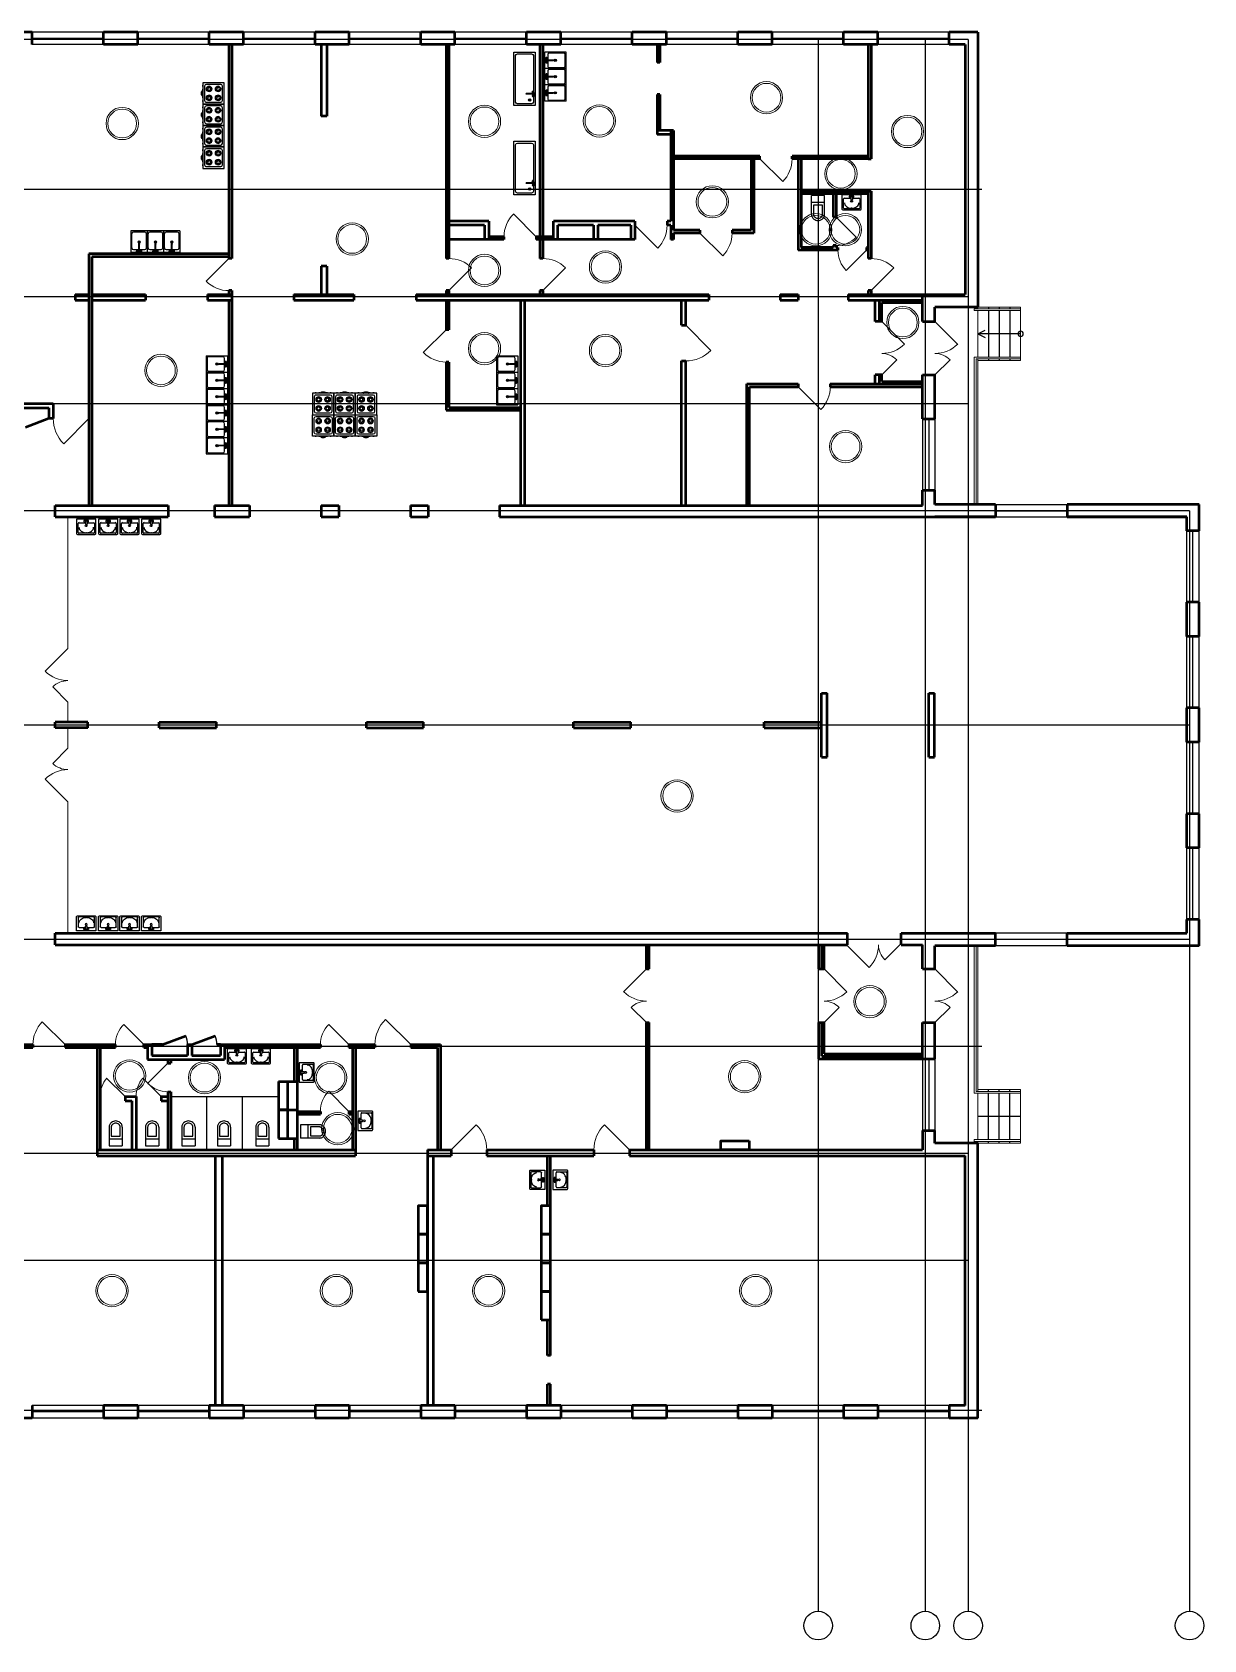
# Model space of a CAD drawing. Header units: metres. Extents: x 0 to 126, y 1 to 57.
# Drawn here: x 64.43 to 97.24, y 9.18 to 54.21 of the extents above; entities that cross this region are included whole.
import ezdxf

# ---------------------------------------------------------------- set-up
doc = ezdxf.new("R2010")
doc.units = ezdxf.units.M
doc.linetypes.add('ACAD_ISO04W100', pattern=[30, 24, -3, 0, -3])
for name, color, linetype in [('SANTEH', 7, 'Continuous'), ('Окна', 127, 'Continuous'), ('Оси', 30, 'Continuous'), ('Осн надпись', 7, 'Continuous'), ('размеры оси', 163, 'Continuous'), ('Сантехника', 7, 'Continuous')]:
    doc.layers.add(name, color=color, linetype=linetype)
doc.layers.add('Двери', color=250, linetype='Continuous', lineweight=5)
doc.layers.add('Стены', color=7, linetype='Continuous', lineweight=50)

# ---------------------------------------------------------------- blocks, each defined once
blk = doc.blocks.new('WC With Cistern_103')
at = {"layer": 'SANTEH', "linetype": 'Continuous'}
for p, q in [((0, 170), (0, 700)), ((370, 700), (0, 700)), ((370, 500), (0, 500)), ((370, 170), (370, 700)), ((60, 425), (60, 170)), ((310, 425), (60, 425)), ((310, 170), (310, 425))]:
    blk.add_line(p, q, dxfattribs=at)
for points in [[(0, 170), (1, 151), (4, 133), (10, 115), (17, 97), (27, 81), (38, 66), (51, 52), (65, 40)], [(60, 170), (61, 158), (63, 146), (66, 135), (71, 124), (77, 114), (84, 104), (92, 96), (101, 88)], [(65, 40), (92, 23), (122, 10), (153, 3), (185, 0), (217, 3), (248, 10), (278, 23), (305, 40)], [(101, 88), (120, 76), (141, 67), (163, 62), (185, 60), (207, 62), (229, 67), (250, 76), (269, 88)], [(269, 88), (278, 96), (286, 104), (293, 114), (299, 124), (304, 135), (307, 146), (309, 158), (310, 170)], [(305, 40), (319, 52), (332, 66), (343, 81), (353, 97), (360, 115), (366, 133), (369, 151), (370, 170)]]:
    blk.add_lwpolyline(points, dxfattribs=at)
blk = doc.blocks.new('Rac7')
at = {"color": 0}
for p, q in [((-39501, -24232), (-39501, -23830)), ((-39474, -23808), (-38988, -23808)), ((-39457, -23859), (-39457, -24115)), ((-39032, -23838), (-39430, -23838)), ((-39221, -23855), (-39241, -23855)), ((-39005, -24115), (-39005, -23859)), ((-39005, -23859), (-39005, -23859)), ((-38961, -23830), (-38961, -24232)), ((-38961, -24232), (-39501, -24232)), ((-39430, -24136), (-39253, -24136)), ((-39297, -24164), (-39253, -24164)), ((-39297, -24194), (-39297, -24164)), ((-39165, -24194), (-39297, -24194)), ((-39253, -24186), (-39253, -24094)), ((-39253, -24186), (-39209, -24186)), ((-39209, -24186), (-39209, -24094)), ((-39209, -24136), (-39032, -24136)), ((-39209, -24164), (-39165, -24164)), ((-39165, -24164), (-39165, -24194))]:
    blk.add_line(p, q, dxfattribs=at)
at = {"color": 0, "extrusion": (0, 0, -1)}
for centre, major_axis, start_param, end_param in [((-39474, -23830), (-27, 0), 0, 1.570796), ((-39430, -23859), (-27, 0), 0, 1.570796), ((-39241, -24007), (-194, 0), 0, 1.570796), ((-39221, -24007), (-194, 0), 1.570796, 3.141593), ((-39032, -23859), (-27, 0), 1.570796, 3.141593), ((-38988, -23830), (-27, 0), 1.570796, 3.141593), ((-39430, -24115), (-27, 0), -1.570796, 0), ((-39231, -24104), (-25.3, 0), 0.552816, 2.588777), ((-39032, -24115), (-27, 0), -3.141593, -1.570796)]:
    blk.add_ellipse(centre, major_axis=major_axis, ratio=0.785714, start_param=start_param, end_param=end_param, dxfattribs=at)
blk.add_ellipse((-39231, -24048), major_axis=(-27.9, 0), ratio=0.785714, dxfattribs=at)
blk = doc.blocks.new('*U20')
at = {"layer": 'размеры оси', "color": 7}
for p, q in [((228, 300), (-229, 300)), ((-229, 300), (-229, -300)), ((-206, -170), (-206, 220)), ((156, 270), (-156, 270)), ((0, -39), (0, 24)), ((206, -170), (206, 220)), ((228, 300), (228, -300)), ((228, -300), (-229, -300)), ((-156, -220), (-8, -220)), ((-74, -251), (-75, -257)), ((-75, -257), (-74, -261)), ((-73, -245), (-74, -251)), ((-74, -261), (-74, -264)), ((-74, -264), (-72, -266)), ((-71, -270), (-74, -264)), ((-71, -239), (-73, -245)), ((-72, -266), (-70, -265)), ((-69, -234), (-71, -239)), ((-71, -270), (-69, -272)), ((-70, -265), (-67, -263)), ((-66, -230), (-69, -234)), ((-69, -272), (-66, -271)), ((-29, -272), (-69, -272)), ((-67, -263), (-65, -259)), ((-64, -228), (-66, -230)), ((-66, -271), (-63, -268)), ((-65, -259), (-63, -254)), ((-58, -224), (-64, -228)), ((-62, -227), (-64, -228)), ((-63, -254), (-61, -248)), ((-63, -268), (-60, -264)), ((-60, -229), (-62, -227)), ((-61, -248), (-60, -242)), ((-59, -232), (-60, -229)), ((-60, -242), (-59, -236)), ((-60, -264), (-57, -257)), ((-56, -224), (-58, -224)), ((-57, -257), (-55, -250)), ((-54, -225), (-56, -224)), ((-22, -243), (-56, -224)), ((-55, -250), (-53, -242)), ((-53, -229), (-54, -225)), ((-52, -235), (-53, -229)), ((-53, -242), (-52, -235)), ((-29, -272), (-28, -272)), ((-28, -272), (-26, -270)), ((-27, -271), (-26, -273)), ((-26, -270), (-24, -267)), ((-18, -272), (-26, -270)), ((-26, -273), (-22, -281)), ((-24, -267), (-22, -263)), ((23, -8), (-23, -8)), ((-20, -244), (-22, -243)), ((-22, -263), (-21, -259)), ((-22, -281), (-16, -287)), ((-21, -259), (-20, -254)), ((-16, -242), (-20, -246)), ((-20, -247), (-20, -244)), ((-12, -249), (-20, -247)), ((-20, -250), (-20, -247)), ((-20, -254), (-20, -250)), ((-8, -238), (-16, -242)), ((-16, -287), (-8, -291)), ((-12, -256), (-15, -265)), ((-15, -265), (-12, -273)), ((-8, -253), (-12, -256)), ((-12, -273), (-4, -279)), ((-10, -64), (-8, -59)), ((-8, -70), (-10, -64)), ((-8, -260), (-10, -265)), ((-10, -265), (-8, -270)), ((-8, -59), (-7, -54)), ((-8, -59), (-3, -55)), ((-8, -64), (-7, -60)), ((-8, -265), (-8, -64)), ((-8, -238), (-8, -238)), ((-8, -265), (-7, -270)), ((-8, -270), (-3, -274)), ((-8, -291), (0, -293)), ((-7, -54), (-2, -51)), ((-7, -60), (-2, -57)), ((-7, -270), (-2, -273)), ((-4, -279), (5, -279)), ((-3, -55), (4, -55)), ((-3, -274), (3, -274)), ((-2, -51), (3, -51)), ((-2, -57), (3, -57)), ((-2, -273), (3, -273)), ((0, -293), (9, -291)), ((3, -51), (7, -54)), ((3, -57), (7, -60)), ((3, -274), (8, -270)), ((3, -273), (7, -270)), ((4, -55), (9, -59)), ((5, -279), (12, -273)), ((9, -59), (7, -54)), ((7, -60), (9, -64)), ((7, -270), (9, -265)), ((8, -270), (10, -265)), ((9, -59), (11, -64)), ((9, -265), (9, -64)), ((11, -64), (9, -70)), ((9, -220), (156, -220)), ((17, -242), (9, -238)), ((9, -238), (9, -238)), ((12, -256), (9, -253)), ((10, -265), (9, -260)), ((9, -291), (17, -287)), ((15, -265), (12, -256)), ((12, -273), (15, -265)), ((13, -249), (20, -247)), ((21, -246), (17, -242)), ((17, -287), (23, -281)), ((19, -272), (26, -270)), ((21, -244), (20, -247)), ((20, -247), (20, -250)), ((20, -250), (21, -254)), ((22, -243), (21, -244)), ((21, -254), (22, -259)), ((22, -243), (56, -224)), ((22, -259), (23, -263)), ((23, -263), (25, -267)), ((23, -281), (27, -273)), ((25, -267), (27, -270)), ((27, -270), (28, -272)), ((27, -273), (27, -271)), ((28, -272), (30, -272)), ((30, -272), (69, -272)), ((54, -225), (53, -229)), ((53, -229), (53, -235)), ((53, -235), (54, -242)), ((56, -224), (54, -225)), ((54, -242), (55, -250)), ((55, -250), (58, -257)), ((59, -224), (56, -224)), ((58, -257), (61, -264)), ((59, -224), (64, -228)), ((60, -232), (59, -236)), ((59, -236), (60, -242)), ((61, -229), (60, -232)), ((60, -242), (61, -248)), ((62, -227), (61, -229)), ((61, -248), (63, -254)), ((61, -264), (64, -268)), ((64, -228), (62, -227)), ((63, -254), (66, -259)), ((67, -230), (64, -228)), ((64, -268), (67, -271)), ((66, -259), (68, -263)), ((69, -234), (67, -230)), ((67, -271), (69, -272)), ((68, -263), (70, -265)), ((71, -239), (69, -234)), ((69, -272), (71, -270)), ((70, -265), (73, -266)), ((73, -245), (71, -239)), ((71, -270), (74, -264)), ((75, -251), (73, -245)), ((73, -266), (74, -264)), ((74, -264), (75, -261)), ((75, -257), (75, -251)), ((75, -261), (75, -257))]:
    blk.add_line(p, q, dxfattribs=at)
for radius in [31.7, 22.6]:
    blk.add_circle((0, -8), radius, dxfattribs=at)
for centre, radius, start, end in [((-156, 220), 50, 90, 180), ((156, 220), 50, 360, 90), ((-156, -170), 50, 180, 270), ((-86, -234), 27.2, 355.1439, 4.8561), ((156, -170), 50, 270, 360)]:
    blk.add_arc(centre, radius, start, end, dxfattribs=at)
blk = doc.blocks.new('*U21')
at = {"layer": 'размеры оси', "color": 7}
for p, q in [((45, -419), (47, -415)), ((45, -425), (45, -419)), ((47, -429), (45, -425)), ((52, -413), (47, -415)), ((52, -430), (47, -429)), ((48, -419), (52, -413)), ((48, -425), (48, -419)), ((52, -430), (48, -425)), ((50, -419), (53, -415)), ((50, -425), (50, -419)), ((53, -429), (50, -425)), ((52, -413), (58, -411)), ((58, -432), (52, -430)), ((53, -415), (58, -413)), ((58, -430), (53, -429)), ((58, -411), (63, -413)), ((258, -413), (58, -413)), ((258, -430), (58, -430)), ((63, -430), (58, -432)), ((217, -363), (221, -358)), ((217, -363), (217, -366)), ((217, -366), (219, -368)), ((236, -400), (217, -366)), ((236, -444), (217, -478)), ((219, -368), (223, -369)), ((221, -358), (220, -360)), ((220, -360), (222, -362)), ((223, -356), (221, -358)), ((222, -362), (225, -363)), ((227, -353), (223, -356)), ((223, -369), (228, -369)), ((225, -363), (230, -363)), ((232, -351), (227, -353)), ((228, -369), (235, -369)), ((230, -363), (235, -362)), ((235, -405), (231, -413)), ((231, -413), (231, -413)), ((231, -430), (231, -431)), ((231, -431), (235, -438)), ((238, -349), (232, -351)), ((235, -362), (241, -361)), ((235, -369), (243, -367)), ((239, -402), (235, -405)), ((235, -438), (239, -442)), ((236, -400), (237, -401)), ((237, -443), (236, -444)), ((237, -401), (240, -402)), ((240, -442), (237, -443)), ((244, -348), (238, -349)), ((242, -409), (240, -402)), ((240, -402), (243, -402)), ((242, -434), (240, -442)), ((243, -442), (240, -442)), ((241, -361), (247, -359)), ((243, -367), (250, -365)), ((243, -402), (247, -402)), ((247, -442), (243, -442)), ((250, -347), (244, -348)), ((249, -410), (246, -413)), ((246, -430), (249, -434)), ((247, -359), (252, -357)), ((247, -402), (252, -401)), ((252, -443), (247, -442)), ((258, -407), (249, -410)), ((249, -434), (258, -437)), ((254, -347), (250, -347)), ((250, -365), (257, -362)), ((252, -357), (256, -354)), ((252, -401), (256, -399)), ((256, -445), (252, -443)), ((258, -412), (253, -413)), ((253, -430), (258, -432)), ((258, -348), (254, -347)), ((256, -354), (259, -352)), ((256, -399), (260, -398)), ((260, -446), (256, -445)), ((257, -362), (262, -359)), ((259, -350), (258, -348)), ((263, -351), (258, -348)), ((267, -410), (258, -407)), ((264, -414), (258, -412)), ((263, -415), (258, -413)), ((258, -430), (263, -429)), ((258, -432), (264, -430)), ((258, -437), (267, -434)), ((259, -352), (259, -350)), ((260, -398), (263, -396)), ((263, -448), (260, -446)), ((262, -359), (265, -356)), ((265, -353), (263, -351)), ((263, -396), (265, -394)), ((265, -403), (263, -396)), ((266, -419), (263, -415)), ((263, -429), (266, -425)), ((265, -441), (263, -448)), ((265, -450), (263, -448)), ((266, -395), (264, -395)), ((267, -419), (264, -414)), ((264, -430), (267, -425)), ((264, -449), (266, -449)), ((265, -356), (265, -353)), ((265, -392), (265, -353)), ((265, -394), (265, -392)), ((265, -452), (265, -450)), ((274, -399), (266, -395)), ((266, -425), (266, -419)), ((266, -449), (274, -445)), ((272, -417), (267, -410)), ((267, -425), (267, -419)), ((267, -434), (272, -427)), ((272, -427), (272, -417)), ((280, -405), (274, -399)), ((274, -445), (280, -438)), ((284, -413), (280, -405)), ((280, -438), (284, -431)), ((286, -422), (284, -413)), ((284, -431), (286, -422)), ((124, -590), (169, -590)), ((146, -558), (146, -622)), ((219, -476), (217, -478)), ((217, -478), (217, -481)), ((217, -481), (221, -486)), ((223, -475), (219, -476)), ((222, -482), (220, -484)), ((220, -484), (221, -486)), ((221, -486), (223, -488)), ((225, -481), (222, -482)), ((228, -475), (223, -475)), ((223, -488), (227, -491)), ((227, -491), (232, -493)), ((235, -475), (228, -475)), ((235, -482), (230, -481)), ((232, -493), (238, -495)), ((243, -477), (235, -475)), ((241, -483), (235, -482)), ((238, -495), (244, -496)), ((247, -485), (241, -483)), ((250, -479), (243, -477)), ((244, -496), (250, -497)), ((252, -487), (247, -485)), ((257, -482), (250, -479)), ((250, -497), (254, -497)), ((256, -490), (252, -487)), ((254, -497), (258, -496)), ((259, -492), (256, -490)), ((262, -485), (257, -482)), ((263, -493), (258, -496)), ((258, -496), (259, -494)), ((259, -494), (259, -492)), ((265, -488), (262, -485)), ((263, -493), (265, -491)), ((265, -452), (265, -491)), ((265, -491), (265, -488))]:
    blk.add_line(p, q, dxfattribs=at)
at = {"layer": 'размеры оси', "color": 7, "flags": 128}
for points in [[(-250, -650), (-250, 650)], [(-200, 700), (200, 700)], [(250, 650), (250, -650)], [(200, -700), (-200, -700)]]:
    blk.add_lwpolyline(points, dxfattribs=at)
at = {"layer": 'размеры оси', "color": 7}
for radius in [31.7, 22.6]:
    blk.add_circle((146, -590), radius, dxfattribs=at)
at = {"layer": 'размеры оси', "color": 7, "extrusion": (0, 0, -1)}
for centre, start, end in [((200, 650), 0, 90), ((-200, 650), 90, 180), ((200, -650), 270, 0), ((-200, -650), 180, 270)]:
    blk.add_arc(centre, 50, start, end, dxfattribs=at)
at = {"layer": 'размеры оси', "color": 7}
blk.add_arc((227, -508), 27.2, 85.1439, 94.8561, dxfattribs=at)
blk.add_3dface([(300, 750), (300, -750), (-300, -750), (-300, 750)], dxfattribs=at)
blk = doc.blocks.new('*U23')
at = {"layer": 'размеры оси', "color": 7}
for p, q in [((-300, 320), (-300, -280)), ((300, 320), (-300, 320)), ((-250, 220), (-250, -180)), ((200, 270), (-200, 270)), ((250, -180), (250, 220)), ((300, -280), (300, 320)), ((-300, -280), (300, -280)), ((-226, -280), (-226, -292)), ((-226, -292), (-195, -292)), ((-222, -292), (-222, -280)), ((-210, -292), (-210, -280)), ((-200, -230), (200, -230)), ((-199, -292), (-199, -280)), ((-195, -292), (-195, -280)), ((-121, -280), (-121, -292)), ((-121, -292), (-89, -292)), ((-116, -292), (-116, -280)), ((-105, -292), (-105, -280)), ((-94, -292), (-94, -280)), ((-89, -292), (-89, -280)), ((-77, -291), (-80, -280)), ((-60, -306), (-77, -291)), ((-63, -287), (-66, -280)), ((-47, -299), (-63, -287)), ((-33, -316), (-60, -306)), ((-25, -306), (-47, -299)), ((0, -320), (-33, -316)), ((0, -309), (-25, -306)), ((-16, -280), (-16, -292)), ((-16, -292), (16, -292)), ((-11, -292), (-11, -280)), ((0, -292), (0, -280)), ((25, -306), (0, -309)), ((33, -316), (0, -320)), ((11, -292), (11, -280)), ((16, -292), (16, -280)), ((47, -299), (25, -306)), ((60, -306), (33, -316)), ((63, -287), (47, -299)), ((77, -291), (60, -306)), ((66, -280), (63, -287)), ((77, -291), (80, -280)), ((89, -280), (89, -292)), ((89, -292), (121, -292)), ((94, -292), (94, -280)), ((105, -292), (105, -280)), ((116, -292), (116, -280)), ((121, -292), (121, -280)), ((195, -280), (195, -292)), ((195, -292), (226, -292)), ((199, -292), (199, -280)), ((211, -292), (211, -280)), ((222, -292), (222, -280)), ((226, -292), (226, -280))]:
    blk.add_line(p, q, dxfattribs=at)
for centre in [(-125, 145), (125, 145), (-125, -105), (125, -105)]:
    blk.add_circle(centre, 75, dxfattribs=at)
for centre, radius, start, end in [((-200, 220), 50, 90, 180), ((-125, 145), 73.8, 90, 270), ((-125, 145), 41.3, 90, 270), ((-125, 145), 73.8, 270, 90), ((-125, 145), 41.3, 270, 90), ((125, 145), 73.8, 90, 270), ((125, 145), 41.3, 90, 270), ((125, 145), 73.8, 270, 90), ((125, 145), 41.3, 270, 90), ((200, 220), 50, 0, 90), ((-200, -180), 50, 180, 270), ((-125, -105), 73.8, 90, 270), ((-125, -105), 41.3, 90, 270), ((-125, -105), 73.8, 270, 90), ((-125, -105), 41.3, 270, 90), ((125, -105), 73.8, 90, 270), ((125, -105), 41.3, 90, 270), ((125, -105), 73.8, 270, 90), ((125, -105), 41.3, 270, 90), ((200, -180), 50, 270, 0)]:
    blk.add_arc(centre, radius, start, end, dxfattribs=at)

msp = doc.modelspace()

# ---------------------------------------------------------------- linework, layer by layer
for p, q in [((91.211, 46.51), (91.211, 46.46)), ((91.211, 46.41), (91.211, 45.11)), ((91.511, 46.51), (91.511, 46.46)), ((91.511, 46.41), (91.511, 45.11)), ((91.811, 46.51), (91.811, 46.46)), ((91.811, 46.41), (91.811, 45.11)), ((90.911, 45.76), (91.121, 45.866)), ((92.111, 45.76), (90.911, 45.76)), ((90.911, 45.76), (91.121, 45.654)), ((91.211, 45.06), (91.211, 45.01)), ((91.511, 45.06), (91.511, 45.01)), ((91.811, 45.06), (91.811, 45.01)), ((90.911, 40.98), (91.811, 40.98)), ((91.411, 28.97), (89.711, 28.97)), ((96.761, 28.97), (93.411, 28.97)), ((91.211, 24.54), (91.211, 24.59)), ((91.211, 23.19), (91.211, 24.49)), ((91.511, 24.54), (91.511, 24.59)), ((91.511, 23.19), (91.511, 24.49)), ((91.811, 24.54), (91.811, 24.59)), ((91.811, 23.19), (91.811, 24.49)), ((92.111, 23.84), (90.911, 23.84)), ((91.211, 23.09), (91.211, 23.14)), ((91.511, 23.09), (91.511, 23.14)), ((91.811, 23.09), (91.811, 23.14))]:
    msp.add_line(p, q)
at = {"color": 7, "linetype": 'Continuous', "lineweight": 13}
for centre, radius in [((84.994, 52.374), 0.452), ((84.994, 52.374), 0.402), ((66.952, 51.651), 0.452), ((66.952, 51.651), 0.402), ((77.098, 51.711), 0.452), ((77.098, 51.711), 0.402), ((80.314, 51.725), 0.452), ((80.314, 51.725), 0.402), ((88.942, 51.427), 0.452), ((88.942, 51.427), 0.402), ((87.077, 50.244), 0.452), ((87.077, 50.244), 0.402), ((83.478, 49.458), 0.452), ((83.478, 49.458), 0.402), ((86.374, 48.676), 0.452), ((87.202, 48.676), 0.452), ((73.393, 48.418), 0.452), ((73.393, 48.418), 0.402), ((86.374, 48.676), 0.402), ((87.202, 48.676), 0.402), ((77.098, 47.536), 0.452), ((77.098, 47.536), 0.402), ((80.485, 47.634), 0.452), ((80.485, 47.634), 0.402), ((88.812, 46.078), 0.452), ((88.812, 46.078), 0.402), ((77.098, 45.348), 0.452), ((77.098, 45.348), 0.402), ((80.485, 45.293), 0.452), ((80.485, 45.293), 0.402), ((68.037, 44.735), 0.452), ((68.037, 44.735), 0.402), ((87.21, 42.603), 0.452), ((87.21, 42.603), 0.402), ((82.49, 32.816), 0.452), ((82.49, 32.816), 0.402), ((87.891, 27.057), 0.452), ((87.891, 27.057), 0.402), ((67.161, 24.975), 0.452), ((67.161, 24.975), 0.402), ((69.257, 24.927), 0.452), ((69.257, 24.927), 0.402), ((72.788, 24.927), 0.452), ((72.788, 24.927), 0.402), ((84.384, 24.955), 0.452), ((84.384, 24.955), 0.402), ((72.988, 23.496), 0.452), ((72.988, 23.496), 0.402), ((66.666, 18.958), 0.452), ((72.952, 18.958), 0.452), ((77.212, 18.958), 0.452), ((84.691, 18.958), 0.452), ((66.666, 18.958), 0.402), ((72.952, 18.958), 0.402), ((77.212, 18.958), 0.402), ((84.691, 18.958), 0.402)]:
    msp.add_circle(centre, radius, dxfattribs=at)
at = {"extrusion": (0, 0, -1)}
msp.add_circle((-92.111, 45.76), 0.0736, dxfattribs=at)
at = {"layer": 'SANTEH'}
for p, q in [((68.311, 24.4), (71.331, 24.4)), ((69.311, 24.4), (69.311, 22.9)), ((70.311, 24.4), (70.311, 22.9))]:
    msp.add_line(p, q, dxfattribs=at)
for centre in [(68.081, 25.85), (68.901, 25.85)]:
    msp.add_arc(centre, 0.7, 0, 21.0579, dxfattribs=at)
at = {"layer": 'Двери'}
for p, q in [((84.811, 50.66), (85.447, 50.024)), ((78.544, 48.48), (77.908, 49.117)), ((81.311, 48.8), (81.947, 48.164)), ((86.941, 49.03), (87.506, 48.465)), ((83.131, 48.58), (83.767, 47.944)), ((69.941, 47.87), (69.304, 47.234)), ((87.794, 48.1), (87.229, 47.535)), ((76.101, 46.97), (76.737, 47.607)), ((78.731, 46.97), (79.367, 47.607)), ((87.921, 46.97), (88.557, 47.607)), ((82.731, 46), (83.438, 45.293)), ((88.221, 46.11), (88.857, 45.474)), ((89.711, 46.11), (90.347, 45.474)), ((76.021, 45.87), (75.384, 45.234)), ((88.221, 44.61), (88.645, 45.035)), ((89.711, 44.61), (90.135, 45.035)), ((85.881, 44.28), (86.517, 43.644)), ((85.881, 44.28), (86.517, 43.644)), ((66.021, 43.39), (65.314, 42.683)), ((65.431, 36.947), (65.431, 40.63)), ((65.431, 36.947), (64.794, 36.311)), ((65.431, 35.447), (65.006, 35.871)), ((65.431, 34.88), (65.431, 35.447)), ((65.431, 34.154), (65.431, 34.72)), ((65.431, 34.154), (65.006, 33.73)), ((65.431, 32.654), (64.794, 33.29)), ((65.431, 28.97), (65.431, 32.654)), ((87.231, 28.65), (87.867, 28.014)), ((88.731, 28.65), (88.306, 28.226)), ((81.631, 27.97), (80.994, 27.334)), ((86.606, 27.97), (87.242, 27.334)), ((89.711, 27.97), (90.347, 27.334)), ((81.631, 26.47), (81.206, 26.895)), ((86.606, 26.47), (87.03, 26.895)), ((89.711, 26.47), (90.135, 26.895)), ((65.351, 25.85), (64.714, 26.487)), ((67.561, 25.85), (66.995, 26.416)), ((73.301, 25.85), (72.735, 26.416)), ((75.03, 25.85), (74.323, 26.558)), ((68.231, 25.33), (67.665, 24.765)), ((67.031, 24.4), (66.517, 24.914)), ((68.041, 24.4), (67.527, 24.914)), ((73.301, 23.98), (72.735, 24.546)), ((76.161, 22.9), (76.868, 23.608)), ((81.161, 22.9), (80.454, 23.608))]:
    msp.add_line(p, q, dxfattribs=at)
for centre, radius, start, end in [((84.811, 50.66), 0.9, 315, 0), ((78.544, 48.48), 0.9, 135, 180), ((81.311, 48.8), 0.9, 315, 0), ((83.131, 48.58), 0.9, 315, 0), ((86.941, 49.03), 0.8, 270, 315), ((76.101, 46.97), 0.9, 45, 90), ((78.731, 46.97), 0.9, 45, 90), ((87.794, 48.1), 0.8, 180, 225), ((87.921, 46.97), 0.9, 45, 90), ((69.941, 47.87), 0.9, 225, 270), ((76.021, 45.87), 0.9, 225, 270), ((82.731, 46), 1, 270, 315), ((88.221, 46.11), 0.9, 270, 315), ((88.221, 44.61), 0.6, 45, 90), ((89.711, 46.11), 0.9, 270, 315), ((89.711, 44.61), 0.6, 45, 90), ((85.881, 44.28), 0.9, 315, 0), ((85.881, 44.28), 0.9, 315, 0), ((66.021, 43.39), 1, 180, 225), ((65.431, 36.947), 0.9, 225, 270), ((65.431, 35.447), 0.6, 90, 135), ((65.431, 32.654), 0.9, 90, 135), ((65.431, 34.154), 0.6, 225, 270), ((87.231, 28.65), 0.9, 315, 0), ((88.731, 28.65), 0.6, 180, 225), ((81.631, 27.97), 0.9, 225, 270), ((81.631, 26.47), 0.6, 90, 135), ((86.606, 27.97), 0.9, 270, 315), ((86.606, 26.47), 0.6, 45, 90), ((89.711, 27.97), 0.9, 270, 315), ((89.711, 26.47), 0.6, 45, 90), ((65.351, 25.85), 0.9, 135, 180), ((67.561, 25.85), 0.8, 135, 180), ((73.301, 25.85), 0.8, 135, 180), ((75.03, 25.85), 1, 135, 180), ((67.131, 24.4), 0.8, 140.0709, 180), ((68.141, 24.4), 0.8, 140.0709, 180), ((68.231, 25.33), 0.8, 225, 270), ((73.301, 23.98), 0.8, 135, 180), ((76.161, 22.9), 1, 0, 45), ((81.161, 22.9), 1, 135, 180)]:
    msp.add_arc(centre, radius, start, end, dxfattribs=at)
at = {"layer": 'Окна'}
for p, q in [((66.431, 54.21), (64.431, 54.21)), ((69.391, 54.21), (67.391, 54.21)), ((72.351, 54.21), (70.351, 54.21)), ((75.311, 54.21), (73.311, 54.21)), ((78.271, 54.21), (76.271, 54.21)), ((81.231, 54.21), (79.231, 54.21)), ((84.191, 54.21), (82.191, 54.21)), ((87.151, 54.21), (85.151, 54.21)), ((90.111, 54.21), (88.111, 54.21)), ((66.431, 54.035), (64.431, 54.035)), ((66.431, 53.86), (64.431, 53.86)), ((69.391, 54.035), (67.391, 54.035)), ((69.391, 53.86), (67.391, 53.86)), ((72.351, 54.035), (70.351, 54.035)), ((72.351, 53.86), (70.351, 53.86)), ((75.311, 54.035), (73.311, 54.035)), ((75.311, 53.86), (73.311, 53.86)), ((78.271, 54.035), (76.271, 54.035)), ((78.271, 53.86), (76.271, 53.86)), ((81.231, 54.035), (79.231, 54.035)), ((81.231, 53.86), (79.231, 53.86)), ((84.191, 54.035), (82.191, 54.035)), ((84.191, 53.86), (82.191, 53.86)), ((87.151, 54.035), (85.151, 54.035)), ((87.151, 53.86), (85.151, 53.86)), ((90.111, 54.035), (88.111, 54.035)), ((90.111, 53.86), (88.111, 53.86)), ((89.361, 44.11), (89.361, 44.61)), ((89.711, 44.11), (89.711, 44.61)), ((89.361, 43.38), (89.361, 41.38)), ((89.536, 43.38), (89.536, 41.38)), ((89.711, 43.38), (89.711, 41.38)), ((91.411, 40.98), (93.411, 40.98)), ((91.411, 40.805), (93.411, 40.805)), ((91.411, 40.63), (93.411, 40.63)), ((96.761, 38.24), (96.761, 40.24)), ((96.936, 38.24), (96.936, 40.24)), ((97.111, 38.24), (97.111, 40.24)), ((96.761, 35.28), (96.761, 37.28)), ((96.936, 35.28), (96.936, 37.28)), ((97.111, 35.28), (97.111, 37.28)), ((96.761, 32.32), (96.761, 34.32)), ((96.936, 32.32), (96.936, 34.32)), ((97.111, 32.32), (97.111, 34.32)), ((96.761, 29.36), (96.761, 31.36)), ((96.936, 29.36), (96.936, 31.36)), ((97.111, 29.36), (97.111, 31.36)), ((93.411, 28.97), (91.411, 28.97)), ((93.411, 28.795), (91.411, 28.795)), ((93.411, 28.62), (91.411, 28.62)), ((89.361, 25.45), (89.361, 23.45)), ((89.536, 25.45), (89.536, 23.45)), ((89.711, 25.45), (89.711, 23.45)), ((66.431, 15.74), (64.431, 15.74)), ((66.431, 15.565), (64.431, 15.565)), ((66.431, 15.39), (64.431, 15.39)), ((69.391, 15.74), (67.391, 15.74)), ((69.391, 15.565), (67.391, 15.565)), ((69.391, 15.39), (67.391, 15.39)), ((72.351, 15.74), (70.351, 15.74)), ((72.351, 15.565), (70.351, 15.565)), ((72.351, 15.39), (70.351, 15.39)), ((75.311, 15.74), (73.311, 15.74)), ((75.311, 15.565), (73.311, 15.565)), ((75.311, 15.39), (73.311, 15.39)), ((78.271, 15.74), (76.271, 15.74)), ((78.271, 15.565), (76.271, 15.565)), ((78.271, 15.39), (76.271, 15.39)), ((81.231, 15.74), (79.231, 15.74)), ((81.231, 15.565), (79.231, 15.565)), ((81.231, 15.39), (79.231, 15.39)), ((84.191, 15.74), (82.191, 15.74)), ((84.191, 15.565), (82.191, 15.565)), ((84.191, 15.39), (82.191, 15.39)), ((87.151, 15.74), (85.151, 15.74)), ((87.151, 15.565), (85.151, 15.565)), ((87.151, 15.39), (85.151, 15.39)), ((90.111, 15.74), (88.111, 15.74)), ((90.111, 15.565), (88.111, 15.565)), ((90.111, 15.39), (88.111, 15.39))]:
    msp.add_line(p, q, dxfattribs=at)
at = {"layer": 'Оси', "linetype": 'ACAD_ISO04W100', "ltscale": 40}
for p, q in [((90.641, 54), (6.291, 54)), ((86.441, 54), (86.441, 9.979)), ((89.441, 54), (89.441, 9.979)), ((90.641, 54), (90.641, 9.979)), ((91.027, 49.8), (6.291, 49.8)), ((90.641, 46.8), (6.291, 46.8)), ((90.641, 43.8), (6.291, 43.8)), ((96.841, 40.8), (6.291, 40.8)), ((96.841, 40.8), (96.841, 9.979)), ((96.841, 34.8), (6.291, 34.8)), ((96.841, 28.8), (6.291, 28.8)), ((91.027, 25.8), (6.291, 25.8)), ((90.641, 22.8), (6.291, 22.8)), ((90.641, 19.8), (6.291, 19.8)), ((91.027, 15.6), (6.291, 15.6))]:
    msp.add_line(p, q, dxfattribs=at)
at = {"layer": 'Осн надпись', "ltscale": 40}
for centre in [(86.441, 9.579), (89.441, 9.579), (90.641, 9.579), (96.841, 9.579)]:
    msp.add_circle(centre, 0.4, dxfattribs=at)
at = {"layer": 'размеры оси', "color": 7, "lineweight": 13}
for p, q in [((90.811, 46.46), (92.111, 46.46)), ((90.811, 46.41), (90.811, 46.46)), ((90.811, 46.41), (92.111, 46.41)), ((90.911, 46.51), (92.111, 46.51)), ((90.911, 46.51), (90.911, 46.46)), ((90.911, 46.41), (90.911, 45.11)), ((92.111, 46.51), (92.111, 45.01)), ((90.811, 45.11), (92.111, 45.11)), ((90.811, 45.11), (90.811, 40.98)), ((90.861, 45.06), (92.111, 45.06)), ((90.861, 45.06), (90.861, 40.98)), ((90.911, 45.06), (90.911, 40.98)), ((90.911, 45.01), (92.111, 45.01)), ((90.811, 24.49), (90.811, 28.62)), ((90.861, 24.54), (90.861, 28.62)), ((90.911, 24.54), (90.911, 28.62)), ((90.811, 24.49), (92.111, 24.49)), ((90.861, 24.54), (92.111, 24.54)), ((90.911, 24.59), (92.111, 24.59)), ((90.911, 23.19), (90.911, 24.49)), ((92.111, 23.09), (92.111, 24.59)), ((90.811, 23.19), (92.111, 23.19)), ((90.811, 23.19), (90.811, 23.14)), ((90.811, 23.14), (92.111, 23.14)), ((90.911, 23.09), (90.911, 23.14)), ((90.911, 23.09), (92.111, 23.09))]:
    msp.add_line(p, q, dxfattribs=at)
at = {"layer": 'Стены'}
for p, q in [((64.431, 54.21), (63.401, 54.21)), ((64.431, 53.86), (64.431, 54.21)), ((67.391, 54.21), (66.431, 54.21)), ((66.431, 53.86), (66.431, 54.21)), ((67.391, 53.86), (67.391, 54.21)), ((70.351, 54.21), (69.391, 54.21)), ((69.391, 53.86), (69.391, 54.21)), ((70.351, 53.86), (70.351, 54.21)), ((73.311, 54.21), (72.351, 54.21)), ((72.351, 53.86), (72.351, 54.21)), ((73.311, 53.86), (73.311, 54.21)), ((76.271, 54.21), (75.311, 54.21)), ((75.311, 53.86), (75.311, 54.21)), ((76.271, 53.86), (76.271, 54.21)), ((79.231, 54.21), (78.271, 54.21)), ((78.271, 53.86), (78.271, 54.21)), ((79.231, 53.86), (79.231, 54.21)), ((82.191, 54.21), (81.231, 54.21)), ((81.231, 53.86), (81.231, 54.21)), ((82.191, 53.86), (82.191, 54.21)), ((85.151, 54.21), (84.191, 54.21)), ((84.191, 53.86), (84.191, 54.21)), ((85.151, 53.86), (85.151, 54.21)), ((88.111, 54.21), (87.151, 54.21)), ((87.151, 53.86), (87.151, 54.21)), ((88.111, 53.86), (88.111, 54.21)), ((90.911, 54.21), (90.111, 54.21)), ((90.111, 53.86), (90.111, 54.21)), ((90.911, 54.21), (90.911, 46.51)), ((67.391, 53.86), (66.431, 53.86)), ((70.351, 53.86), (69.391, 53.86)), ((69.941, 53.86), (69.941, 47.87)), ((70.021, 53.86), (70.021, 47.87)), ((73.311, 53.86), (72.351, 53.86)), ((72.521, 53.86), (72.521, 51.86)), ((72.681, 53.86), (72.681, 51.86)), ((76.271, 53.86), (75.311, 53.86)), ((76.021, 53.86), (76.021, 47.87)), ((76.101, 53.86), (76.101, 47.87)), ((79.231, 53.86), (78.271, 53.86)), ((78.651, 53.86), (78.651, 48.48)), ((78.731, 53.86), (78.731, 48.48)), ((82.191, 53.86), (81.231, 53.86)), ((81.931, 53.86), (81.931, 53.36)), ((82.011, 53.86), (82.011, 53.36)), ((85.151, 53.86), (84.191, 53.86)), ((88.111, 53.86), (87.151, 53.86)), ((87.841, 53.86), (87.841, 50.66)), ((87.921, 53.86), (87.921, 50.66)), ((90.561, 53.86), (90.111, 53.86)), ((90.561, 53.86), (90.561, 46.86)), ((82.011, 53.36), (81.931, 53.36)), ((82.011, 52.46), (81.931, 52.46)), ((81.931, 52.46), (81.931, 51.34)), ((82.011, 52.46), (82.011, 51.46)), ((72.681, 51.86), (72.521, 51.86)), ((82.391, 51.46), (81.931, 51.46)), ((82.311, 51.34), (81.931, 51.34)), ((82.311, 51.46), (82.311, 48.92)), ((82.391, 51.46), (82.391, 48.66)), ((84.811, 50.74), (82.391, 50.74)), ((84.811, 50.66), (82.391, 50.66)), ((84.561, 50.66), (84.561, 48.66)), ((84.641, 50.66), (84.641, 48.58)), ((84.811, 50.66), (84.811, 50.74)), ((87.841, 50.74), (85.711, 50.74)), ((85.711, 50.66), (85.711, 50.74)), ((87.841, 50.66), (85.711, 50.66)), ((85.881, 50.66), (85.881, 48.1)), ((85.961, 50.66), (85.961, 48.18)), ((87.841, 50.66), (87.921, 50.66)), ((87.841, 49.76), (85.961, 49.76)), ((87.841, 49.68), (85.961, 49.68)), ((86.861, 49.68), (86.861, 49.03)), ((86.941, 49.68), (86.941, 49.03)), ((87.841, 49.76), (87.921, 49.76)), ((87.841, 49.76), (87.841, 47.87)), ((87.921, 49.76), (87.921, 47.87)), ((77.221, 48.92), (76.101, 48.92)), ((77.101, 48.8), (76.101, 48.8)), ((77.101, 48.8), (77.101, 48.4)), ((77.221, 48.92), (77.221, 48.4)), ((81.311, 48.92), (79.031, 48.92)), ((79.031, 48.4), (79.031, 48.92)), ((80.151, 48.8), (79.151, 48.8)), ((79.151, 48.4), (79.151, 48.8)), ((80.151, 48.8), (80.151, 48.4)), ((80.271, 48.8), (80.271, 48.4)), ((81.191, 48.8), (80.271, 48.8)), ((81.191, 48.8), (81.191, 48.4)), ((81.311, 48.92), (81.311, 48.8)), ((81.311, 48.8), (81.311, 48.4)), ((82.311, 48.92), (82.211, 48.92)), ((82.211, 48.92), (82.211, 48.8)), ((82.311, 48.8), (82.211, 48.8)), ((82.311, 48.8), (82.311, 48.4)), ((83.131, 48.66), (82.391, 48.66)), ((83.131, 48.66), (83.131, 48.58)), ((84.561, 48.66), (84.031, 48.66)), ((84.031, 48.66), (84.031, 48.58)), ((86.941, 49.03), (86.861, 49.03)), ((77.641, 48.4), (76.101, 48.4)), ((77.641, 48.48), (77.221, 48.48)), ((77.641, 48.48), (77.641, 48.4)), ((79.031, 48.48), (78.541, 48.48)), ((78.541, 48.48), (78.541, 48.4)), ((79.031, 48.4), (78.541, 48.4)), ((78.651, 48.4), (78.651, 47.87)), ((78.731, 48.4), (78.731, 47.87)), ((81.311, 48.4), (79.031, 48.4)), ((82.391, 48.4), (82.311, 48.4)), ((82.391, 48.58), (82.391, 48.4)), ((83.131, 48.58), (82.391, 48.58)), ((84.641, 48.58), (84.031, 48.58)), ((86.941, 48.23), (86.861, 48.23)), ((86.861, 48.23), (86.861, 48.18)), ((86.941, 48.23), (86.941, 48.18)), ((69.941, 48), (66.021, 48)), ((66.021, 48), (66.021, 40.95)), ((69.941, 47.92), (66.101, 47.92)), ((66.101, 47.92), (66.101, 40.95)), ((70.021, 47.87), (69.941, 47.87)), ((76.101, 47.87), (76.021, 47.87)), ((78.731, 47.87), (78.651, 47.87)), ((86.991, 48.1), (85.881, 48.1)), ((86.861, 48.18), (85.961, 48.18)), ((86.991, 48.18), (86.941, 48.18)), ((86.991, 48.18), (86.991, 48.1)), ((87.841, 48.18), (87.791, 48.18)), ((87.791, 48.18), (87.791, 48.1)), ((87.841, 48.1), (87.791, 48.1)), ((87.921, 47.87), (87.841, 47.87)), ((72.681, 47.66), (72.521, 47.66)), ((72.521, 47.66), (72.521, 46.86)), ((72.681, 47.66), (72.681, 46.86)), ((65.636, 46.86), (65.636, 46.7)), ((65.636, 46.86), (66.021, 46.86)), ((66.101, 46.86), (67.601, 46.86)), ((67.601, 46.86), (67.601, 46.7)), ((69.341, 46.86), (70.021, 46.86)), ((69.341, 46.86), (69.341, 46.7)), ((70.021, 46.97), (69.941, 46.97)), ((69.941, 46.97), (69.941, 46.86)), ((70.021, 46.97), (70.021, 40.95)), ((71.761, 46.86), (71.761, 46.7)), ((71.761, 46.86), (73.441, 46.86)), ((73.441, 46.86), (73.441, 46.7)), ((75.181, 46.86), (75.181, 46.7)), ((75.181, 46.86), (83.381, 46.86)), ((76.101, 46.97), (76.021, 46.97)), ((76.021, 46.97), (76.021, 46.86)), ((76.101, 46.97), (76.101, 46.86)), ((78.731, 46.97), (78.651, 46.97)), ((78.651, 46.97), (78.651, 46.86)), ((78.731, 46.97), (78.731, 46.86)), ((83.381, 46.86), (83.381, 46.7)), ((85.381, 46.86), (85.381, 46.7)), ((85.381, 46.86), (85.881, 46.86)), ((85.881, 46.86), (85.881, 46.7)), ((87.281, 46.86), (87.281, 46.7)), ((87.281, 46.86), (90.561, 46.86)), ((87.921, 46.97), (87.841, 46.97)), ((87.841, 46.97), (87.841, 46.86)), ((87.921, 46.97), (87.921, 46.86)), ((89.361, 46.11), (89.361, 46.86)), ((65.636, 46.7), (66.021, 46.7)), ((66.101, 46.7), (67.601, 46.7)), ((69.341, 46.7), (70.021, 46.7)), ((69.941, 46.7), (69.941, 40.95)), ((71.761, 46.7), (73.441, 46.7)), ((75.181, 46.7), (83.381, 46.7)), ((76.021, 46.7), (76.021, 45.87)), ((76.101, 46.7), (76.101, 45.87)), ((78.101, 46.7), (78.101, 40.95)), ((78.221, 46.7), (78.221, 40.95)), ((82.611, 46), (82.611, 46.7)), ((82.731, 46), (82.731, 46.7)), ((85.381, 46.7), (85.881, 46.7)), ((87.281, 46.7), (89.361, 46.7)), ((88.036, 46.11), (88.036, 46.7)), ((88.156, 46.11), (88.156, 46.7)), ((88.221, 46.635), (89.361, 46.635)), ((88.221, 46.11), (88.221, 46.635)), ((90.911, 46.51), (89.711, 46.51)), ((89.711, 46.11), (89.711, 46.51)), ((82.611, 46), (82.731, 46)), ((88.221, 46.11), (88.036, 46.11)), ((89.361, 46.11), (89.711, 46.11)), ((76.101, 45.87), (76.021, 45.87)), ((76.101, 44.97), (76.021, 44.97)), ((76.021, 44.97), (76.021, 43.62)), ((76.101, 44.97), (76.101, 43.7)), ((82.611, 40.95), (82.611, 45)), ((82.611, 45), (82.731, 45)), ((82.731, 40.95), (82.731, 45)), ((88.036, 44.36), (88.036, 44.61)), ((88.221, 44.61), (88.036, 44.61)), ((88.156, 44.36), (88.156, 44.61)), ((88.221, 44.425), (88.221, 44.61)), ((89.361, 44.61), (89.711, 44.61)), ((89.361, 43.38), (89.361, 44.61)), ((89.711, 43.38), (89.711, 44.61)), ((84.441, 40.95), (84.441, 44.36)), ((84.441, 44.36), (85.881, 44.36)), ((84.521, 40.95), (84.521, 44.28)), ((84.521, 44.28), (85.881, 44.28)), ((85.881, 44.36), (85.881, 44.28)), ((86.781, 44.36), (86.781, 44.28)), ((86.781, 44.36), (89.361, 44.36)), ((86.781, 44.28), (89.361, 44.28)), ((88.221, 44.425), (89.361, 44.425)), ((63.751, 43.81), (65.021, 43.81)), ((64.101, 43.69), (64.901, 43.69)), ((64.901, 43.69), (64.901, 43.39)), ((65.021, 43.81), (65.021, 43.39)), ((76.101, 43.7), (78.101, 43.7)), ((64.901, 43.39), (64.247, 43.139)), ((65.021, 43.39), (64.901, 43.39)), ((76.021, 43.62), (78.101, 43.62)), ((89.361, 43.38), (89.711, 43.38)), ((89.361, 40.95), (89.361, 41.38)), ((89.361, 41.38), (89.711, 41.38)), ((89.711, 40.98), (89.711, 41.38)), ((91.411, 40.98), (89.711, 40.98)), ((91.411, 40.98), (91.411, 40.63)), ((93.411, 40.98), (93.411, 40.63)), ((97.111, 40.98), (93.411, 40.98)), ((97.111, 40.24), (97.111, 40.98)), ((65.071, 40.63), (65.071, 40.95)), ((65.071, 40.95), (68.241, 40.95)), ((65.071, 40.63), (68.241, 40.63)), ((68.241, 40.95), (68.241, 40.63)), ((69.541, 40.95), (69.541, 40.63)), ((69.541, 40.95), (70.521, 40.95)), ((69.541, 40.63), (70.521, 40.63)), ((70.521, 40.95), (70.521, 40.63)), ((72.521, 40.95), (72.521, 40.63)), ((72.521, 40.95), (73.021, 40.95)), ((72.521, 40.63), (73.021, 40.63)), ((73.021, 40.95), (73.021, 40.63)), ((75.021, 40.95), (75.021, 40.63)), ((75.021, 40.95), (75.521, 40.95)), ((75.021, 40.63), (75.521, 40.63)), ((75.521, 40.95), (75.521, 40.63)), ((77.521, 40.95), (77.521, 40.63)), ((77.521, 40.95), (89.361, 40.95)), ((77.521, 40.63), (91.411, 40.63)), ((91.411, 40.63), (89.711, 40.63)), ((96.761, 40.63), (93.411, 40.63)), ((93.411, 40.63), (96.761, 40.63)), ((96.761, 40.24), (96.761, 40.63)), ((97.111, 40.24), (96.761, 40.24)), ((97.111, 38.24), (96.761, 38.24)), ((96.761, 37.28), (96.761, 38.24)), ((97.111, 37.28), (97.111, 38.24)), ((97.111, 37.28), (96.761, 37.28)), ((86.531, 33.9), (86.531, 35.7)), ((86.531, 35.7), (86.691, 35.7)), ((86.691, 33.9), (86.691, 35.7)), ((89.541, 33.9), (89.541, 35.7)), ((89.541, 35.7), (89.701, 35.7)), ((89.701, 33.9), (89.701, 35.7)), ((97.111, 35.28), (96.761, 35.28)), ((96.761, 34.32), (96.761, 35.28)), ((97.111, 34.32), (97.111, 35.28)), ((65.991, 34.88), (65.071, 34.88)), ((65.071, 34.72), (65.071, 34.88)), ((65.991, 34.72), (65.071, 34.72)), ((65.991, 34.72), (65.991, 34.88)), ((67.991, 34.88), (69.591, 34.88)), ((67.991, 34.72), (67.991, 34.88)), ((67.991, 34.72), (69.591, 34.72)), ((69.591, 34.72), (69.591, 34.88)), ((73.791, 34.72), (73.791, 34.88)), ((73.791, 34.88), (75.391, 34.88)), ((73.791, 34.72), (75.391, 34.72)), ((75.391, 34.72), (75.391, 34.88)), ((79.591, 34.72), (79.591, 34.88)), ((79.591, 34.88), (81.191, 34.88)), ((79.591, 34.72), (81.191, 34.72)), ((81.191, 34.72), (81.191, 34.88)), ((84.931, 34.72), (84.931, 34.88)), ((84.931, 34.88), (86.531, 34.88)), ((84.931, 34.72), (86.531, 34.72)), ((97.111, 34.32), (96.761, 34.32)), ((86.531, 33.9), (86.691, 33.9)), ((89.541, 33.9), (89.701, 33.9)), ((97.111, 32.32), (96.761, 32.32)), ((96.761, 31.36), (96.761, 32.32)), ((97.111, 31.36), (97.111, 32.32)), ((97.111, 31.36), (96.761, 31.36)), ((96.761, 28.97), (96.761, 29.36)), ((97.111, 29.36), (96.761, 29.36)), ((97.111, 28.62), (97.111, 29.36)), ((65.071, 28.65), (65.071, 28.97)), ((65.071, 28.97), (87.261, 28.97)), ((87.261, 28.65), (87.261, 28.97)), ((88.761, 28.65), (88.761, 28.97)), ((88.761, 28.97), (91.411, 28.97)), ((91.411, 28.62), (91.411, 28.97)), ((93.411, 28.62), (93.411, 28.97)), ((93.411, 28.97), (96.761, 28.97)), ((65.071, 28.65), (87.261, 28.65)), ((81.631, 27.97), (81.631, 28.65)), ((81.711, 27.97), (81.711, 28.65)), ((86.461, 27.97), (86.461, 28.65)), ((86.541, 27.97), (86.541, 28.65)), ((86.606, 27.97), (86.606, 28.65)), ((88.761, 28.65), (89.361, 28.65)), ((89.361, 27.97), (89.361, 28.65)), ((89.711, 27.97), (89.711, 28.62)), ((91.411, 28.62), (89.711, 28.62)), ((97.111, 28.62), (93.411, 28.62)), ((81.631, 27.97), (81.711, 27.97)), ((86.461, 27.97), (86.606, 27.97)), ((89.361, 27.97), (89.711, 27.97)), ((81.631, 22.9), (81.631, 26.47)), ((81.631, 26.47), (81.711, 26.47)), ((81.711, 22.9), (81.711, 26.47)), ((86.461, 25.45), (86.461, 26.47)), ((86.461, 26.47), (86.606, 26.47)), ((86.541, 25.53), (86.541, 26.47)), ((86.606, 25.595), (86.606, 26.47)), ((89.361, 25.45), (89.361, 26.47)), ((89.361, 26.47), (89.711, 26.47)), ((89.711, 25.45), (89.711, 26.47)), ((63.751, 25.85), (64.451, 25.85)), ((63.751, 25.77), (64.451, 25.77)), ((64.451, 25.85), (64.451, 25.77)), ((65.351, 25.85), (65.351, 25.77)), ((65.351, 25.85), (66.761, 25.85)), ((65.351, 25.77), (66.761, 25.77)), ((66.251, 25.77), (66.251, 22.74)), ((66.331, 25.77), (66.331, 22.9)), ((66.761, 25.77), (66.761, 25.85)), ((67.561, 25.77), (67.561, 25.85)), ((67.561, 25.85), (67.781, 25.85)), ((67.561, 25.77), (67.661, 25.77)), ((67.661, 25.85), (67.661, 25.43)), ((67.781, 25.85), (67.781, 25.55)), ((68.081, 25.85), (67.781, 25.85)), ((68.081, 25.85), (68.734, 26.102)), ((68.781, 25.85), (68.781, 25.55)), ((68.781, 25.85), (68.901, 25.85)), ((68.901, 25.85), (69.554, 26.102)), ((68.901, 25.85), (68.901, 25.55)), ((69.701, 25.85), (69.601, 25.85)), ((69.701, 25.85), (69.701, 25.55)), ((69.701, 25.85), (72.501, 25.85)), ((69.821, 25.85), (69.821, 25.43)), ((69.821, 25.77), (72.501, 25.77)), ((71.771, 25.77), (71.771, 24.82)), ((71.851, 25.77), (71.851, 22.9)), ((72.501, 25.85), (72.501, 25.77)), ((73.301, 25.85), (73.301, 25.77)), ((73.301, 25.85), (74.03, 25.85)), ((73.301, 25.77), (74.03, 25.77)), ((73.401, 25.77), (73.401, 22.9)), ((73.481, 25.77), (73.481, 22.74)), ((74.03, 25.85), (74.03, 25.77)), ((75.03, 25.85), (75.03, 25.77)), ((75.03, 25.85), (75.861, 25.85)), ((75.03, 25.77), (75.781, 25.77)), ((75.781, 25.77), (75.781, 22.9)), ((75.861, 25.85), (75.861, 22.9)), ((67.661, 25.43), (69.821, 25.43)), ((67.781, 25.55), (68.781, 25.55)), ((68.231, 25.43), (68.231, 25.33)), ((68.231, 25.33), (68.311, 25.33)), ((68.311, 25.43), (68.311, 25.33)), ((68.901, 25.55), (69.701, 25.55)), ((86.461, 25.45), (89.361, 25.45)), ((86.541, 25.53), (89.361, 25.53)), ((86.606, 25.595), (89.361, 25.595)), ((89.361, 25.45), (89.711, 25.45)), ((71.331, 24.82), (71.331, 23.22)), ((71.331, 24.82), (71.851, 24.82)), ((71.591, 23.22), (71.591, 24.82)), ((67.031, 24.4), (67.341, 24.4)), ((67.031, 24.4), (67.031, 24.28)), ((67.341, 24.4), (67.341, 22.9)), ((68.041, 24.4), (68.041, 24.28)), ((68.041, 24.4), (68.231, 24.4)), ((68.231, 24.53), (68.311, 24.53)), ((68.231, 24.53), (68.231, 22.9)), ((68.311, 24.53), (68.311, 22.9)), ((67.031, 24.28), (67.221, 24.28)), ((67.221, 24.28), (67.221, 22.9)), ((68.041, 24.28), (68.231, 24.28)), ((71.331, 24.02), (71.851, 24.02)), ((71.851, 23.98), (72.501, 23.98)), ((71.851, 23.9), (72.501, 23.9)), ((72.501, 23.98), (72.501, 23.9)), ((73.301, 23.98), (73.301, 23.9)), ((73.301, 23.98), (73.401, 23.98)), ((73.301, 23.9), (73.401, 23.9)), ((89.361, 23.45), (89.711, 23.45)), ((89.361, 23.45), (89.361, 22.9)), ((89.711, 23.09), (89.711, 23.45)), ((71.331, 23.22), (71.851, 23.22)), ((71.771, 23.22), (71.771, 22.9)), ((90.911, 23.09), (89.711, 23.09)), ((90.911, 15.39), (90.911, 23.09)), ((66.251, 22.9), (73.481, 22.9)), ((66.251, 22.74), (73.481, 22.74)), ((69.551, 22.74), (69.551, 15.74)), ((69.751, 22.74), (69.751, 15.74)), ((75.501, 22.9), (75.501, 15.74)), ((75.501, 22.9), (76.161, 22.9)), ((75.501, 22.74), (76.161, 22.74)), ((75.661, 22.74), (75.661, 15.74)), ((76.161, 22.9), (76.161, 22.74)), ((77.161, 22.9), (77.161, 22.74)), ((77.161, 22.9), (80.161, 22.9)), ((77.161, 22.74), (80.161, 22.74)), ((78.861, 21.34), (78.861, 22.74)), ((78.941, 17.14), (78.941, 22.74)), ((80.161, 22.9), (80.161, 22.74)), ((81.161, 22.9), (81.161, 22.74)), ((81.161, 22.9), (89.361, 22.9)), ((81.161, 22.74), (90.561, 22.74)), ((90.561, 15.74), (90.561, 22.74)), ((78.861, 17.14), (78.861, 18.14)), ((78.941, 17.14), (78.861, 17.14)), ((78.861, 15.74), (78.861, 16.34)), ((78.941, 16.34), (78.861, 16.34)), ((78.941, 15.74), (78.941, 16.34)), ((64.431, 15.39), (63.401, 15.39)), ((64.431, 15.74), (64.431, 15.39)), ((67.391, 15.74), (66.431, 15.74)), ((66.431, 15.74), (66.431, 15.39)), ((67.391, 15.39), (66.431, 15.39)), ((67.391, 15.74), (67.391, 15.39)), ((70.351, 15.74), (69.391, 15.74)), ((69.391, 15.74), (69.391, 15.39)), ((70.351, 15.39), (69.391, 15.39)), ((70.351, 15.74), (70.351, 15.39)), ((73.311, 15.74), (72.351, 15.74)), ((72.351, 15.74), (72.351, 15.39)), ((73.311, 15.39), (72.351, 15.39)), ((73.311, 15.74), (73.311, 15.39)), ((76.271, 15.74), (75.311, 15.74)), ((75.311, 15.74), (75.311, 15.39)), ((76.271, 15.39), (75.311, 15.39)), ((76.271, 15.74), (76.271, 15.39)), ((79.231, 15.74), (78.271, 15.74)), ((78.271, 15.74), (78.271, 15.39)), ((79.231, 15.39), (78.271, 15.39)), ((79.231, 15.74), (79.231, 15.39)), ((82.191, 15.74), (81.231, 15.74)), ((81.231, 15.74), (81.231, 15.39)), ((82.191, 15.39), (81.231, 15.39)), ((82.191, 15.74), (82.191, 15.39)), ((85.151, 15.74), (84.191, 15.74)), ((84.191, 15.74), (84.191, 15.39)), ((85.151, 15.39), (84.191, 15.39)), ((85.151, 15.74), (85.151, 15.39)), ((88.111, 15.74), (87.151, 15.74)), ((87.151, 15.74), (87.151, 15.39)), ((88.111, 15.39), (87.151, 15.39)), ((88.111, 15.74), (88.111, 15.39)), ((90.561, 15.74), (90.111, 15.74)), ((90.111, 15.74), (90.111, 15.39)), ((90.911, 15.39), (90.111, 15.39))]:
    msp.add_line(p, q, dxfattribs=at)
for points in [[(71.331, 23.22), (71.591, 23.22), (71.591, 24.02), (71.331, 24.02)], [(84.511, 23.16), (84.511, 22.9), (83.711, 22.9), (83.711, 23.16)], [(75.241, 20.54), (75.501, 20.54), (75.501, 21.34), (75.241, 21.34)], [(78.681, 20.54), (78.941, 20.54), (78.941, 21.34), (78.681, 21.34)], [(75.241, 19.74), (75.501, 19.74), (75.501, 20.54), (75.241, 20.54)], [(78.681, 19.74), (78.941, 19.74), (78.941, 20.54), (78.681, 20.54)], [(75.241, 18.94), (75.501, 18.94), (75.501, 19.74), (75.241, 19.74)], [(78.681, 18.94), (78.941, 18.94), (78.941, 19.74), (78.681, 19.74)], [(78.681, 18.14), (78.941, 18.14), (78.941, 18.94), (78.681, 18.94)]]:
    msp.add_lwpolyline(points, close=True, dxfattribs=at)

# ---------------------------------------------------------------- block references
at = {"layer": 'размеры оси', "color": 7, "xscale": 0.001, "yscale": 0.001, "zscale": 0.001}
for name, p in [('*U21', (78.217, 52.903)), ('*U21', (78.217, 50.405)), ('*U20', (67.427, 48.341)), ('*U20', (67.884, 48.341)), ('*U20', (68.341, 48.341))]:
    msp.add_blockref(name, p, dxfattribs=at)
for name, p, rotation in [('*U20', (79.087, 53.424), 270), ('*U20', (79.087, 52.967), 270), ('*U23', (69.491, 52.495), 269.9999999999999), ('*U20', (79.087, 52.51), 270), ('*U23', (69.491, 51.895), 269.9999999999999), ('*U23', (69.491, 51.295), 269.9999999999999), ('*U23', (69.491, 50.695), 269.9999999999999), ('*U20', (69.6, 44.913), 90), ('*U20', (77.733, 44.913), 90), ('*U20', (69.6, 44.456), 90), ('*U20', (77.733, 44.456), 90), ('*U20', (69.6, 43.999), 90), ('*U23', (72.579, 43.816), 179.9999999999999), ('*U23', (73.179, 43.816), 179.9999999999999), ('*U23', (73.779, 43.816), 179.9999999999999), ('*U20', (77.733, 43.999), 90), ('*U20', (69.6, 43.542), 90), ('*U20', (69.6, 43.085), 90), ('*U20', (69.6, 42.628), 90)]:
    msp.add_blockref(name, p, dxfattribs=dict(at, rotation=rotation))
at = {"layer": 'размеры оси', "color": 7, "lineweight": 0, "xscale": 0.001, "zscale": 0.001}
for p, yscale in [((126.609, 25.425), -0.001), ((105.177, 16.335), -0.001), ((105.791, 16.335), -0.001), ((106.39, 16.335), -0.001), ((106.996, 16.335), -0.001), ((105.177, 53.266), 0.001), ((105.791, 53.266), 0.001), ((106.39, 53.266), 0.001), ((106.996, 53.266), 0.001), ((109.396, 1.505), -0.001), ((110.068, 1.505), -0.001)]:
    msp.add_blockref('Rac7', p, dxfattribs=dict(at, yscale=yscale))
at = {"layer": 'размеры оси', "color": 7, "extrusion": (0, 0, -1), "xscale": 0.001, "yscale": 0.001, "zscale": 0.001}
for p in [(-72.579, 43.176), (-73.179, 43.176), (-73.779, 43.176)]:
    msp.add_blockref('*U23', p, dxfattribs=at)
at = {"layer": 'размеры оси', "color": 7, "lineweight": 0, "xscale": 0.001, "zscale": 0.001}
for p, yscale, rotation in [((96.14, 64.305), -0.001, 89.99999999999999), ((97.779, 62.949), -0.001, 89.99999999999999), ((54.555, 61.294), 0.001, 90.00000000000003), ((103.241, 61.294), -0.001, 89.99999999999999)]:
    msp.add_blockref('Rac7', p, dxfattribs=dict(at, yscale=yscale, rotation=rotation))
at = {"layer": 'Сантехника', "color": 0, "lineweight": -2, "xscale": 0.001, "yscale": 0.001, "zscale": 0.001}
msp.add_blockref('WC With Cistern_103', (86.252, 48.936), dxfattribs=at)
for p, rotation in [((66.955, 23.712), 180), ((67.975, 23.712), 180), ((68.992, 23.712), 180), ((69.989, 23.712), 180), ((71.062, 23.712), 180), ((72.646, 23.235), 89.99999999999999)]:
    msp.add_blockref('WC With Cistern_103', p, dxfattribs=dict(at, rotation=rotation))

doc.saveas('drawing.dxf')
